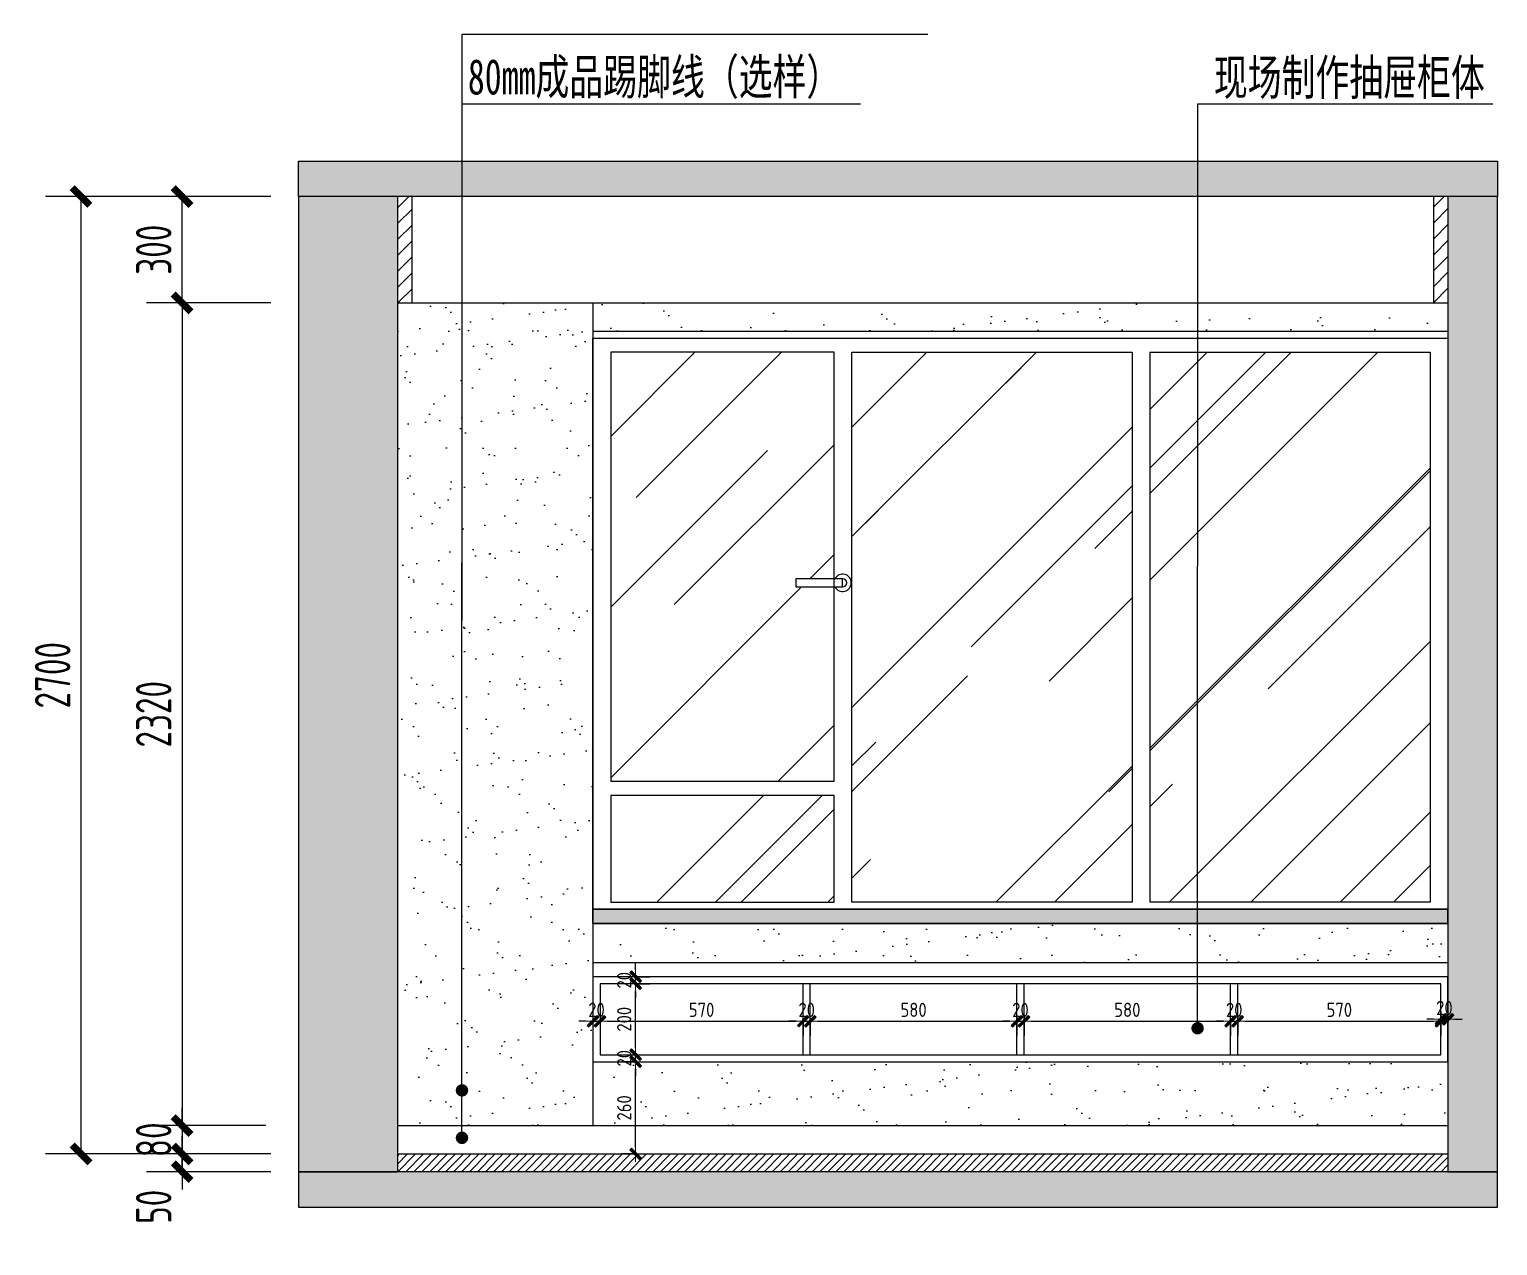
# Model space of a CAD drawing. Header units: millimetres. Extents: x 104198 to 1296755, y -81101 to 81453.
# Drawn here: x 646588 to 650727, y -36405 to -32975 of the extents above; entities that cross this region are included whole.
import ezdxf
from ezdxf.xclip import XClip

# ---------------------------------------------------------------- set-up
doc = ezdxf.new("R2010")
doc.units = ezdxf.units.MM
doc.header["$XCLIPFRAME"] = 0
doc.header["$PDMODE"] = 3
doc.layers.get('Defpoints').update_dxf_attribs({"color": 250})
doc.layers.add('01-PL-墙体柱子', color=7, linetype='Continuous', lineweight=35)
for name, color, linetype in [('0家具', 51, 'Continuous'), ('1-墙线', 7, 'Continuous'), ('7-顶面布置图', 1, 'Continuous'), ('D■02 地材填充', 250, 'Continuous'), ('墙体', 7, 'Continuous'), ('天棚图层', 51, 'Continuous')]:
    doc.layers.add(name, color=color, linetype=linetype)
doc.styles.add('CCD_DIM', font='ARCHS.SHX')
doc.styles.add('尺寸标注', font='ARCHS.SHX', dxfattribs={"width": 0.8})
doc.styles.add('黑体', font='simhei.ttf', dxfattribs={"width": 0.7})
doc.dimstyles.new('海龍1：20', dxfattribs={"dimscale": 20, "dimtxt": 2, "dimasz": 1, "dimexe": 2, "dimexo": 2, "dimgap": 0.6, "dimtad": 1, "dimdec": 0, "dimrnd": 5, "dimdsep": 46, "dimtxsty": 'CCD_DIM', "dimblk": 'WS-cj', "dimcen": 1, "dimclrd": 44, "dimclre": 44, "dimclrt": 2, "dimadec": 0, "dimazin": 2, "dimtfac": 1, "dimtdec": 4, "dimtix": 1, "dimtmove": 2, "dimatfit": 3, "dimldrblk": 'CCD_Leader_Arrow', "dimfxl": 5, "dimfxlon": 1, "dimtolj": 1, "dimarcsym": 0})
doc.dimstyles.new('海龍1：50', dxfattribs={"dimscale": 50, "dimtxt": 2, "dimasz": 1, "dimexe": 2, "dimexo": 2, "dimgap": 0.6, "dimtad": 1, "dimdec": 0, "dimrnd": 5, "dimdsep": 46, "dimtxsty": 'CCD_DIM', "dimblk": 'WS-cj', "dimcen": 1, "dimclrd": 44, "dimclre": 44, "dimclrt": 2, "dimadec": 0, "dimazin": 2, "dimtfac": 1, "dimtdec": 4, "dimtix": 1, "dimtmove": 2, "dimatfit": 3, "dimldrblk": 'CCD_Leader_Arrow', "dimfxl": 5, "dimfxlon": 1, "dimtolj": 1, "dimarcsym": 0})
doc.dimstyles.new('立面标注', dxfattribs={"dimtxt": 100, "dimasz": 35, "dimexe": 20, "dimexo": 100, "dimtad": 1, "dimdec": 0, "dimtxsty": '黑体', "dimblk": 'ARCHTICK', "dimcen": 80, "dimdle": 20, "dimclrd": 251, "dimclre": 251, "dimclrt": 256, "dimadec": 0, "dimazin": 0, "dimtfac": 1, "dimtdec": 0, "dimtix": 1, "dimtmove": 2, "dimatfit": 3, "dimldrblk": 'DOT', "dimfxl": 200, "dimfxlon": 1, "dimarcsym": 0})

# ---------------------------------------------------------------- blocks, each defined once
blk = doc.blocks.new('fhdghrthe')
at = {"layer": '01-PL-墙体柱子', "lineweight": -2, "ltscale": 10}
blk.add_hatch(color=8, dxfattribs=at).paths.add_polyline_path([(570216.0014296011, 17480.09284391639), (569386.0014296011, 17480.09284391639), (569386.0014296011, 15420.09284391639), (569666.0014296011, 15420.09284391639), (569666.0014296011, 17250.09284391639), (570216.0014296011, 17250.09284391639)])
at = {"layer": '01-PL-墙体柱子', "color": 8, "lineweight": -2, "ltscale": 10}
blk.add_lwpolyline([(570216.0014296011, 17480.09284391639), (569386.0014296011, 17480.09284391639), (569386.0014296011, 15420.09284391639), (569666.0014296011, 15420.09284391639), (569666.0014296011, 17250.09284391639), (570216.0014296011, 17250.09284391639)], close=True, dxfattribs=at)
at = {"layer": '墙体', "color": 7}
for p, q in [((572756.001429601, 14270.11174628756), (572756.001429601, 18190.09284391639)), ((569386.0014296011, 11880.09284391639), (569386.0014296011, 17480.09284391639)), ((569666.0014296011, 12160.09284391639), (569666.0014296011, 17250.09284391639)), ((572626.0014296011, 14140.09284391639), (572626.0014296011, 17250.09284391639))]:
    blk.add_line(p, q, dxfattribs=at)
blk = doc.blocks.new('_ArchTick')
at = {"color": 2, "linetype": 'ByBlock', "const_width": 0.4}
blk.add_lwpolyline([(-0.5, -0.5), (0.5, 0.5)], dxfattribs=at)
blk = doc.blocks.new('*D775')
at = {"color": 44, "lineweight": -2, "transparency": 16777216}
for p, q in [((647018.655987204, -36066.19578749585), (647018.655987204, -36016.19578749585)), ((647229.2528273333, -36066.19578749585), (646918.655987204, -36066.19578749585)), ((647018.655987204, -36066.19578749585), (647018.655987204, -36146.19578749585)), ((647207.4082435921, -36146.19578749585), (646918.655987204, -36146.19578749585)), ((647018.655987204, -36146.19578749585), (647018.655987204, -36196.19578749585))]:
    blk.add_line(p, q, dxfattribs=at)
at = {"layer": 'Defpoints', "color": 0, "transparency": 16777216}
for p in [(647329.2528273333, -36066.19578749585), (647018.655987204, -36146.19578749585), (647307.4082435921, -36146.19578749585)]:
    blk.add_point(p, dxfattribs=at)
at = {"color": 44, "lineweight": -2, "transparency": 16777216, "xscale": 50, "yscale": 50, "zscale": 50}
for p, rotation in [((647018.655987204, -36066.19578749585), 270), ((647018.655987204, -36146.19578749585), 90)]:
    blk.add_blockref('_ArchTick', p, dxfattribs=dict(at, rotation=rotation))
at = {"color": 2, "transparency": 16777216, "insert": (646938.655987204, -36106.19578749574), "char_height": 100, "attachment_point": 5, "rotation": 90, "style": '尺寸标注'}
blk.add_mtext('\\A1;80', dxfattribs=at)
blk = doc.blocks.new('CCD_Leader_Arrow')
at = {"color": 50, "linetype": 'ByBlock'}
blk.add_line((0, 0), (-1, 0), dxfattribs=at)
for points in [[(-0.8586479999999881, 0.6683735999999953), (-0.5965191999999888, 0.8519200000000069), (-0.2400000000000091, 0), (0, 0)], [(-0.8586479999999881, -0.6683735999999953), (-0.5965191999999888, -0.8519200000000069), (-0.2400000000000091, 0), (0, 0)]]:
    blk.add_solid(points, dxfattribs=at)
blk = doc.blocks.new('WS-cj')
blk.add_hatch(color=2).paths.add_polyline_path([(0.5879038905250127, 0.8177135944101792), (-0.8177135944101792, -0.5879038905250127), (-0.5879038905245579, -0.817713594410634), (0.817713594410634, 0.5879038905247853)])
at = {"color": 2, "linetype": 'ByBlock', "lineweight": 0}
for p, q in [((-1.099999999999909, 0), (0, 0)), ((0, 0), (1.099999999999909, 0))]:
    blk.add_line(p, q, dxfattribs=at)
at = {"color": 2}
blk.add_lwpolyline([(0.5879038905250127, 0.8177135944101792), (-0.8177135944101792, -0.5879038905250127), (-0.5879038905245579, -0.817713594410634), (0.817713594410634, 0.5879038905247853)], close=True, dxfattribs=at)
blk = doc.blocks.new('*D776')
at = {"color": 44, "lineweight": -2, "transparency": 16777216}
for p, q in [((646983.7766399484, -33446.19578749585), (646633.7766399484, -33446.19578749585)), ((646733.7766399484, -36146.19578749585), (646733.7766399484, -33446.19578749585)), ((646983.7766399484, -36146.19578749585), (646633.7766399484, -36146.19578749585))]:
    blk.add_line(p, q, dxfattribs=at)
at = {"layer": 'Defpoints', "color": 0, "transparency": 16777216}
for p in [(646733.7766399484, -33446.19578749585), (648018.2316288333, -33446.19578749585), (647218.655987204, -36146.19578749585)]:
    blk.add_point(p, dxfattribs=at)
at = {"color": 44, "lineweight": -2, "transparency": 16777216, "xscale": 50, "yscale": 50, "zscale": 50}
for p, rotation in [((646733.7766399484, -33446.19578749585), 90), ((646733.7766399484, -36146.19578749585), 270)]:
    blk.add_blockref('_ArchTick', p, dxfattribs=dict(at, rotation=rotation))
at = {"color": 2, "transparency": 16777216, "insert": (646653.7766399484, -34796.19578749574), "char_height": 100, "attachment_point": 5, "rotation": 90, "style": '尺寸标注'}
blk.add_mtext('\\A1;2700', dxfattribs=at)
blk = doc.blocks.new('*D777')
at = {"color": 44, "lineweight": -2, "transparency": 16777216}
for p, q in [((647268.655987204, -33746.19578749585), (646918.655987204, -33746.19578749585)), ((647018.655987204, -33746.19578749585), (647018.655987204, -36066.19578749585)), ((647254.9650664253, -36066.19578749585), (646918.655987204, -36066.19578749585))]:
    blk.add_line(p, q, dxfattribs=at)
at = {"layer": 'Defpoints', "color": 0, "transparency": 16777216}
for p in [(647878.2316288335, -33746.19578749585), (647018.655987204, -36066.19578749585), (647354.9650664253, -36066.19578749585)]:
    blk.add_point(p, dxfattribs=at)
at = {"color": 44, "lineweight": -2, "transparency": 16777216, "xscale": 50, "yscale": 50, "zscale": 50}
for p, rotation in [((647018.655987204, -33746.19578749585), 90), ((647018.655987204, -36066.19578749585), 270)]:
    blk.add_blockref('_ArchTick', p, dxfattribs=dict(at, rotation=rotation))
at = {"color": 2, "transparency": 16777216, "insert": (646938.655987204, -34906.19578749574), "char_height": 100, "attachment_point": 5, "rotation": 90, "style": '尺寸标注'}
blk.add_mtext('\\A1;2320', dxfattribs=at)
blk = doc.blocks.new('*D778')
at = {"color": 44, "lineweight": -2, "transparency": 16777216}
for p, q in [((647268.655987204, -33446.19578749585), (646918.655987204, -33446.19578749585)), ((647018.655987204, -33746.19578749585), (647018.655987204, -33446.19578749585)), ((647268.655987204, -33746.19578749585), (646918.655987204, -33746.19578749585))]:
    blk.add_line(p, q, dxfattribs=at)
at = {"layer": 'Defpoints', "color": 0, "transparency": 16777216}
for p in [(647018.655987204, -33446.19578749585), (648018.2316288333, -33446.19578749585), (647878.2316288335, -33746.19578749585)]:
    blk.add_point(p, dxfattribs=at)
at = {"color": 44, "lineweight": -2, "transparency": 16777216, "xscale": 50, "yscale": 50, "zscale": 50}
for p, rotation in [((647018.655987204, -33446.19578749585), 90), ((647018.655987204, -33746.19578749585), 270)]:
    blk.add_blockref('_ArchTick', p, dxfattribs=dict(at, rotation=rotation))
at = {"color": 2, "transparency": 16777216, "insert": (646938.655987204, -33596.19578749574), "char_height": 100, "attachment_point": 5, "rotation": 90, "style": '尺寸标注'}
blk.add_mtext('\\A1;300', dxfattribs=at)
blk = doc.blocks.new('*D779')
at = {"color": 44, "lineweight": -2, "transparency": 16777216}
for p, q in [((647018.655987204, -36146.19578749585), (647018.655987204, -36096.19578749585)), ((647268.655987204, -36146.19578749585), (646918.655987204, -36146.19578749585)), ((647018.655987204, -36196.19578749585), (647018.655987204, -36146.19578749585)), ((647268.655987204, -36196.19578749585), (646918.655987204, -36196.19578749585)), ((647018.655987204, -36196.19578749585), (647018.655987204, -36246.19578749585))]:
    blk.add_line(p, q, dxfattribs=at)
at = {"layer": 'Defpoints', "color": 0, "transparency": 16777216}
for p in [(647018.655987204, -36146.19578749585), (647878.2316288335, -36146.19578749585), (647878.2316288335, -36196.19578749585)]:
    blk.add_point(p, dxfattribs=at)
at = {"color": 44, "lineweight": -2, "transparency": 16777216, "xscale": 50, "yscale": 50, "zscale": 50}
for p, rotation in [((647018.655987204, -36146.19578749585), 270), ((647018.655987204, -36196.19578749585), 90)]:
    blk.add_blockref('_ArchTick', p, dxfattribs=dict(at, rotation=rotation))
at = {"color": 2, "transparency": 16777216, "insert": (646938.655987204, -36295.15602263124), "char_height": 100, "attachment_point": 5, "rotation": 90, "style": '尺寸标注'}
blk.add_mtext('\\A1;50', dxfattribs=at)
blk = doc.blocks.new('_Dot')
at = {"color": 2, "linetype": 'ByBlock', "lineweight": -2}
blk.add_line((-0.5, 0), (-1, 0), dxfattribs=at)
at = {"color": 2, "linetype": 'ByBlock', "const_width": 0.5}
blk.add_lwpolyline([(-0.25, 0, 1), (0.25, 0, 1)], format="xyb", close=True, dxfattribs=at)
blk = doc.blocks.new('*D781')
at = {"color": 44, "lineweight": -2, "transparency": 16777216}
for p, q in [((650586.6995530982, -35749.43135772576), (650586.6995530982, -35806.19578749585)), ((650546.6995530982, -35766.19578749585), (650526.6995530982, -35766.19578749585)), ((650566.6995530982, -35765.12140480708), (650566.6995530982, -35806.19578749585)), ((650566.6995530982, -35766.19578749585), (650586.6995530982, -35766.19578749585)), ((650606.6995530982, -35766.19578749585), (650626.6995530982, -35766.19578749585))]:
    blk.add_line(p, q, dxfattribs=at)
at = {"layer": 'Defpoints', "color": 0, "transparency": 16777216}
for p in [(650586.6995530982, -35709.43135772576), (650566.6995530982, -35725.12140480708), (650586.6995530982, -35766.19578749585)]:
    blk.add_point(p, dxfattribs=at)
at = {"color": 44, "lineweight": -2, "transparency": 16777216, "xscale": 20, "yscale": 20, "zscale": 20}
blk.add_blockref('WS-cj', (650566.6995530982, -35766.19578749585), dxfattribs=at)
at = {"color": 44, "lineweight": -2, "transparency": 16777216, "xscale": 20, "yscale": 20, "zscale": 20, "rotation": 180}
blk.add_blockref('WS-cj', (650586.6995530982, -35766.19578749585), dxfattribs=at)
at = {"color": 2, "transparency": 16777216, "insert": (650576.6995530982, -35734.19578749585), "char_height": 40, "attachment_point": 5, "style": 'CCD_DIM'}
blk.add_mtext('\\A1;20', dxfattribs=at)
blk = doc.blocks.new('*D782')
at = {"color": 44, "lineweight": -2, "transparency": 16777216}
for p, q in [((648296.7413477884, -35886.19578749585), (648256.7413477884, -35886.19578749585)), ((648296.7413477884, -36126.19578749585), (648296.7413477884, -35906.19578749585)), ((648296.7413477884, -36146.19578749585), (648256.7413477884, -36146.19578749585))]:
    blk.add_line(p, q, dxfattribs=at)
at = {"layer": 'Defpoints', "color": 0, "transparency": 16777216}
for p in [(648296.7413477884, -35886.19578749585), (648321.1592384037, -35886.19578749585), (648321.1592384037, -36146.19578749585)]:
    blk.add_point(p, dxfattribs=at)
at = {"color": 44, "lineweight": -2, "transparency": 16777216, "xscale": 20, "yscale": 20, "zscale": 20}
for p, rotation in [((648296.7413477884, -35886.19578749585), 90), ((648296.7413477884, -36146.19578749585), 270)]:
    blk.add_blockref('WS-cj', p, dxfattribs=dict(at, rotation=rotation))
at = {"color": 2, "transparency": 16777216, "insert": (648264.7413477884, -36016.19578749574), "char_height": 40, "attachment_point": 5, "rotation": 90, "style": 'CCD_DIM'}
blk.add_mtext('\\A1;260', dxfattribs=at)
blk = doc.blocks.new('*D783')
at = {"color": 44, "lineweight": -2, "transparency": 16777216}
for p, q in [((648296.7413477884, -35846.19578749585), (648296.7413477884, -35826.19578749585)), ((648296.7413477884, -35866.19578749585), (648336.7413477884, -35866.19578749585)), ((648296.7413477884, -35886.19578749585), (648296.7413477884, -35866.19578749585)), ((648296.7413477884, -35886.19578749585), (648256.7413477884, -35886.19578749585)), ((648296.7413477884, -35906.19578749585), (648296.7413477884, -35926.19578749585))]:
    blk.add_line(p, q, dxfattribs=at)
at = {"layer": 'Defpoints', "color": 0, "transparency": 16777216}
for p in [(648268.222339998, -35866.19578749585), (648296.7413477884, -35866.19578749585), (648321.1592384037, -35886.19578749585)]:
    blk.add_point(p, dxfattribs=at)
at = {"color": 44, "lineweight": -2, "transparency": 16777216, "xscale": 20, "yscale": 20, "zscale": 20}
for p, rotation in [((648296.7413477884, -35866.19578749585), 270), ((648296.7413477884, -35886.19578749585), 90)]:
    blk.add_blockref('WS-cj', p, dxfattribs=dict(at, rotation=rotation))
at = {"color": 2, "transparency": 16777216, "insert": (648264.7413477884, -35876.19578749574), "char_height": 40, "attachment_point": 5, "rotation": 90, "style": 'CCD_DIM'}
blk.add_mtext('\\A1;20', dxfattribs=at)
blk = doc.blocks.new('*D784')
at = {"color": 44, "lineweight": -2, "transparency": 16777216}
for p, q in [((648296.7413477884, -35666.19578749585), (648336.7413477884, -35666.19578749585)), ((648296.7413477884, -35846.19578749585), (648296.7413477884, -35686.19578749585)), ((648296.7413477884, -35866.19578749585), (648336.7413477884, -35866.19578749585))]:
    blk.add_line(p, q, dxfattribs=at)
at = {"layer": 'Defpoints', "color": 0, "transparency": 16777216}
for p in [(648268.222339998, -35666.19578749585), (648296.7413477884, -35666.19578749585), (648268.222339998, -35866.19578749585)]:
    blk.add_point(p, dxfattribs=at)
at = {"color": 44, "lineweight": -2, "transparency": 16777216, "xscale": 20, "yscale": 20, "zscale": 20}
for p, rotation in [((648296.7413477884, -35666.19578749585), 90), ((648296.7413477884, -35866.19578749585), 270)]:
    blk.add_blockref('WS-cj', p, dxfattribs=dict(at, rotation=rotation))
at = {"color": 2, "transparency": 16777216, "insert": (648264.7413477884, -35766.19578749574), "char_height": 40, "attachment_point": 5, "rotation": 90, "style": 'CCD_DIM'}
blk.add_mtext('\\A1;200', dxfattribs=at)
blk = doc.blocks.new('*D785')
at = {"color": 44, "lineweight": -2, "transparency": 16777216}
for p, q in [((648296.7413477884, -35626.19578749585), (648296.7413477884, -35606.19578749585)), ((648292.9618525268, -35646.19578749585), (648336.7413477884, -35646.19578749585)), ((648296.7413477884, -35666.19578749585), (648296.7413477884, -35646.19578749585)), ((648296.7413477884, -35666.19578749585), (648336.7413477884, -35666.19578749585)), ((648296.7413477884, -35686.19578749585), (648296.7413477884, -35706.19578749585))]:
    blk.add_line(p, q, dxfattribs=at)
at = {"layer": 'Defpoints', "color": 0, "transparency": 16777216}
for p in [(648252.9618525268, -35646.19578749585), (648268.222339998, -35666.19578749585), (648296.7413477884, -35646.19578749585)]:
    blk.add_point(p, dxfattribs=at)
at = {"color": 44, "lineweight": -2, "transparency": 16777216, "xscale": 20, "yscale": 20, "zscale": 20}
for p, rotation in [((648296.7413477884, -35646.19578749585), 270), ((648296.7413477884, -35666.19578749585), 90)]:
    blk.add_blockref('WS-cj', p, dxfattribs=dict(at, rotation=rotation))
at = {"color": 2, "transparency": 16777216, "insert": (648264.7413477884, -35656.19578749574), "char_height": 40, "attachment_point": 5, "rotation": 90, "style": 'CCD_DIM'}
blk.add_mtext('\\A1;20', dxfattribs=at)
blk = doc.blocks.new('*D1001')
at = {"color": 44, "lineweight": -2, "transparency": 16777216}
for p, q in [((648156.6995530982, -35771.68761459237), (648136.6995530982, -35771.68761459237)), ((648176.6995530982, -35771.68761459237), (648176.6995530982, -35811.68761459237)), ((648176.6995530982, -35771.68761459237), (648196.6995530982, -35771.68761459237)), ((648196.6995530982, -35771.68761459237), (648196.6995530982, -35811.68761459237)), ((648216.6995530982, -35771.68761459237), (648236.6995530982, -35771.68761459237))]:
    blk.add_line(p, q, dxfattribs=at)
at = {"layer": 'Defpoints', "color": 0, "transparency": 16777216}
for p in [(648196.6995530982, -35756.05099855433), (648176.6995530982, -35766.19578749585), (648196.6995530982, -35771.68761459237)]:
    blk.add_point(p, dxfattribs=at)
at = {"color": 44, "lineweight": -2, "transparency": 16777216, "xscale": 20, "yscale": 20, "zscale": 20}
blk.add_blockref('WS-cj', (648176.6995530982, -35771.68761459237), dxfattribs=at)
at = {"color": 44, "lineweight": -2, "transparency": 16777216, "xscale": 20, "yscale": 20, "zscale": 20, "rotation": 180}
blk.add_blockref('WS-cj', (648196.6995530982, -35771.68761459237), dxfattribs=at)
at = {"color": 2, "transparency": 16777216, "insert": (648186.6995530982, -35739.68761459237), "char_height": 40, "attachment_point": 5, "style": 'CCD_DIM'}
blk.add_mtext('\\A1;20', dxfattribs=at)
blk = doc.blocks.new('*D1002')
at = {"color": 44, "lineweight": -2, "transparency": 16777216}
for p, q in [((648196.6995530982, -35771.68761459237), (648196.6995530982, -35811.68761459237)), ((648216.6995530982, -35771.68761459237), (648749.1995530982, -35771.68761459237)), ((648769.1995530982, -35771.68761459237), (648769.1995530982, -35811.68761459237))]:
    blk.add_line(p, q, dxfattribs=at)
at = {"layer": 'Defpoints', "color": 0, "transparency": 16777216}
for p in [(648196.6995530982, -35756.05099855433), (648769.1995530982, -35744.11917220091), (648769.1995530982, -35771.68761459237)]:
    blk.add_point(p, dxfattribs=at)
at = {"color": 44, "lineweight": -2, "transparency": 16777216, "xscale": 20, "yscale": 20, "zscale": 20, "rotation": 180}
blk.add_blockref('WS-cj', (648196.6995530982, -35771.68761459237), dxfattribs=at)
at = {"color": 44, "lineweight": -2, "transparency": 16777216, "xscale": 20, "yscale": 20, "zscale": 20}
blk.add_blockref('WS-cj', (648769.1995530982, -35771.68761459237), dxfattribs=at)
at = {"color": 2, "transparency": 16777216, "insert": (648482.9495530982, -35739.68761459237), "char_height": 40, "attachment_point": 5, "style": 'CCD_DIM'}
blk.add_mtext('\\A1;570', dxfattribs=at)
blk = doc.blocks.new('*D1003')
at = {"color": 44, "lineweight": -2, "transparency": 16777216}
for p, q in [((648749.1995530982, -35771.68761459237), (648729.1995530982, -35771.68761459237)), ((648769.1995530982, -35771.68761459237), (648769.1995530982, -35811.68761459237)), ((648769.1995530982, -35771.68761459237), (648789.1995530982, -35771.68761459237)), ((648789.1995530982, -35771.68761459237), (648789.1995530982, -35811.68761459237)), ((648809.1995530982, -35771.68761459237), (648829.1995530982, -35771.68761459237))]:
    blk.add_line(p, q, dxfattribs=at)
at = {"layer": 'Defpoints', "color": 0, "transparency": 16777216}
for p in [(648769.1995530982, -35744.11917220091), (648789.1995530982, -35744.11917220091), (648789.1995530982, -35771.68761459237)]:
    blk.add_point(p, dxfattribs=at)
at = {"color": 44, "lineweight": -2, "transparency": 16777216, "xscale": 20, "yscale": 20, "zscale": 20}
blk.add_blockref('WS-cj', (648769.1995530982, -35771.68761459237), dxfattribs=at)
at = {"color": 44, "lineweight": -2, "transparency": 16777216, "xscale": 20, "yscale": 20, "zscale": 20, "rotation": 180}
blk.add_blockref('WS-cj', (648789.1995530982, -35771.68761459237), dxfattribs=at)
at = {"color": 2, "transparency": 16777216, "insert": (648779.1995530982, -35739.68761459237), "char_height": 40, "attachment_point": 5, "style": 'CCD_DIM'}
blk.add_mtext('\\A1;20', dxfattribs=at)
blk = doc.blocks.new('*D1004')
at = {"color": 44, "lineweight": -2, "transparency": 16777216}
for p, q in [((649371.6995530982, -35754.48451497953), (649371.6995530982, -35811.68761459237)), ((648789.1995530982, -35771.68761459237), (648789.1995530982, -35811.68761459237)), ((648809.1995530982, -35771.68761459237), (649351.6995530982, -35771.68761459237))]:
    blk.add_line(p, q, dxfattribs=at)
at = {"layer": 'Defpoints', "color": 0, "transparency": 16777216}
for p in [(649371.6995530982, -35714.48451497953), (648789.1995530982, -35744.11917220091), (649371.6995530982, -35771.68761459237)]:
    blk.add_point(p, dxfattribs=at)
at = {"color": 44, "lineweight": -2, "transparency": 16777216, "xscale": 20, "yscale": 20, "zscale": 20, "rotation": 180}
blk.add_blockref('WS-cj', (648789.1995530982, -35771.68761459237), dxfattribs=at)
at = {"color": 44, "lineweight": -2, "transparency": 16777216, "xscale": 20, "yscale": 20, "zscale": 20}
blk.add_blockref('WS-cj', (649371.6995530982, -35771.68761459237), dxfattribs=at)
at = {"color": 2, "transparency": 16777216, "insert": (649080.4495530982, -35739.68761459237), "char_height": 40, "attachment_point": 5, "style": 'CCD_DIM'}
blk.add_mtext('\\A1;580', dxfattribs=at)
blk = doc.blocks.new('*D1005')
at = {"color": 44, "lineweight": -2, "transparency": 16777216}
for p, q in [((649371.6995530982, -35754.48451497953), (649371.6995530982, -35811.68761459237)), ((649391.6995530982, -35754.48451497953), (649391.6995530982, -35811.68761459237)), ((649351.6995530982, -35771.68761459237), (649331.6995530982, -35771.68761459237)), ((649371.6995530982, -35771.68761459237), (649391.6995530982, -35771.68761459237)), ((649411.6995530982, -35771.68761459237), (649431.6995530982, -35771.68761459237))]:
    blk.add_line(p, q, dxfattribs=at)
at = {"layer": 'Defpoints', "color": 0, "transparency": 16777216}
for p in [(649371.6995530982, -35714.48451497953), (649391.6995530982, -35714.48451497953), (649391.6995530982, -35771.68761459237)]:
    blk.add_point(p, dxfattribs=at)
at = {"color": 44, "lineweight": -2, "transparency": 16777216, "xscale": 20, "yscale": 20, "zscale": 20}
blk.add_blockref('WS-cj', (649371.6995530982, -35771.68761459237), dxfattribs=at)
at = {"color": 44, "lineweight": -2, "transparency": 16777216, "xscale": 20, "yscale": 20, "zscale": 20, "rotation": 180}
blk.add_blockref('WS-cj', (649391.6995530982, -35771.68761459237), dxfattribs=at)
at = {"color": 2, "transparency": 16777216, "insert": (649381.6995530982, -35739.68761459237), "char_height": 40, "attachment_point": 5, "style": 'CCD_DIM'}
blk.add_mtext('\\A1;20', dxfattribs=at)
blk = doc.blocks.new('*D1006')
at = {"color": 44, "lineweight": -2, "transparency": 16777216}
for p, q in [((649391.6995530982, -35754.48451497953), (649391.6995530982, -35811.68761459237)), ((649411.6995530982, -35771.68761459237), (649954.1995530982, -35771.68761459237)), ((649974.1995530982, -35771.68761459237), (649974.1995530982, -35811.68761459237))]:
    blk.add_line(p, q, dxfattribs=at)
at = {"layer": 'Defpoints', "color": 0, "transparency": 16777216}
for p in [(649391.6995530982, -35714.48451497953), (649974.1995530982, -35732.56679244468), (649974.1995530982, -35771.68761459237)]:
    blk.add_point(p, dxfattribs=at)
at = {"color": 44, "lineweight": -2, "transparency": 16777216, "xscale": 20, "yscale": 20, "zscale": 20, "rotation": 180}
blk.add_blockref('WS-cj', (649391.6995530982, -35771.68761459237), dxfattribs=at)
at = {"color": 44, "lineweight": -2, "transparency": 16777216, "xscale": 20, "yscale": 20, "zscale": 20}
blk.add_blockref('WS-cj', (649974.1995530982, -35771.68761459237), dxfattribs=at)
at = {"color": 2, "transparency": 16777216, "insert": (649682.9495530982, -35739.68761459237), "char_height": 40, "attachment_point": 5, "style": 'CCD_DIM'}
blk.add_mtext('\\A1;580', dxfattribs=at)
blk = doc.blocks.new('*D1007')
at = {"color": 44, "lineweight": -2, "transparency": 16777216}
for p, q in [((649954.1995530982, -35771.68761459237), (649934.1995530982, -35771.68761459237)), ((649974.1995530982, -35771.68761459237), (649974.1995530982, -35811.68761459237)), ((649974.1995530982, -35771.68761459237), (649994.1995530982, -35771.68761459237)), ((649994.1995530982, -35771.68761459237), (649994.1995530982, -35811.68761459237)), ((650014.1995530982, -35771.68761459237), (650034.1995530982, -35771.68761459237))]:
    blk.add_line(p, q, dxfattribs=at)
at = {"layer": 'Defpoints', "color": 0, "transparency": 16777216}
for p in [(649974.1995530982, -35732.56679244468), (649994.1995530982, -35732.56679244468), (649994.1995530982, -35771.68761459237)]:
    blk.add_point(p, dxfattribs=at)
at = {"color": 44, "lineweight": -2, "transparency": 16777216, "xscale": 20, "yscale": 20, "zscale": 20}
blk.add_blockref('WS-cj', (649974.1995530982, -35771.68761459237), dxfattribs=at)
at = {"color": 44, "lineweight": -2, "transparency": 16777216, "xscale": 20, "yscale": 20, "zscale": 20, "rotation": 180}
blk.add_blockref('WS-cj', (649994.1995530982, -35771.68761459237), dxfattribs=at)
at = {"color": 2, "transparency": 16777216, "insert": (649984.1995530982, -35739.68761459237), "char_height": 40, "attachment_point": 5, "style": 'CCD_DIM'}
blk.add_mtext('\\A1;20', dxfattribs=at)
blk = doc.blocks.new('*D1008')
at = {"color": 44, "lineweight": -2, "transparency": 16777216}
for p, q in [((650566.6995530982, -35744.27788955299), (650566.6995530982, -35811.68761459237)), ((649994.1995530982, -35771.68761459237), (649994.1995530982, -35811.68761459237)), ((650014.1995530982, -35771.68761459237), (650546.6995530982, -35771.68761459237))]:
    blk.add_line(p, q, dxfattribs=at)
at = {"layer": 'Defpoints', "color": 0, "transparency": 16777216}
for p in [(650566.6995530982, -35704.27788955299), (649994.1995530982, -35732.56679244468), (650566.6995530982, -35771.68761459237)]:
    blk.add_point(p, dxfattribs=at)
at = {"color": 44, "lineweight": -2, "transparency": 16777216, "xscale": 20, "yscale": 20, "zscale": 20, "rotation": 180}
blk.add_blockref('WS-cj', (649994.1995530982, -35771.68761459237), dxfattribs=at)
at = {"color": 44, "lineweight": -2, "transparency": 16777216, "xscale": 20, "yscale": 20, "zscale": 20}
blk.add_blockref('WS-cj', (650566.6995530982, -35771.68761459237), dxfattribs=at)
at = {"color": 2, "transparency": 16777216, "insert": (650280.4495530982, -35739.68761459237), "char_height": 40, "attachment_point": 5, "style": 'CCD_DIM'}
blk.add_mtext('\\A1;570', dxfattribs=at)

msp = doc.modelspace()

# ---------------------------------------------------------------- hatches: boundary and pattern name
h = msp.add_hatch(color=252)
h.dxf.hatch_style = 1
h.paths.add_polyline_path([(647626.6995530982, -33446.19578749585), (647346.6995530982, -33446.19578749585), (647346.6995530981, -36196.19578749585), (647626.6995530982, -36196.19578749585)])
h.paths.add_polyline_path([(650726.6995530982, -33446.19578749585), (650586.6995530982, -33446.19578749585), (650586.6995530981, -36196.19578749585), (650726.6995530981, -36196.19578749585)])
h.paths.add_polyline_path([(650726.6995530981, -33346.19578749585), (647346.6995530982, -33346.19578749585), (647346.6995530982, -33446.19578749585), (647626.6995530982, -33446.19578749585), (650726.6995530981, -33446.19578749585)])
h.paths.add_polyline_path([(650726.6995530981, -36196.19578749585), (650586.6995530982, -36196.19578749585), (647346.6995530982, -36196.19578749585), (647346.6995530982, -36296.19578749585), (650726.6995530981, -36296.19578749585)])
h = msp.add_hatch()
h.set_pattern_fill('AR-SAND', color=8, scale=3, style=0)
h.set_pattern_definition([(37.50000000000001, (647626.6995530982, -33826.19578749585), (-4.800093887952137, 146.8239711988027), [0, -115.824, 0, -129.54, 0, -123.825]), (7.499999999999999, (647626.6995530982, -33826.19578749585), (134.8569849414008, 215.0475301705063), [0, -62.48400000000001, 0, -104.394, 0, -40.005]), (327.5, (647532.9735530982, -33826.19578749585), (237.2977110724374, 0.4311554035637073), [0, -38.09999999999999, 0, -137.16, 0, -179.07]), (317.5, (647532.9735530982, -33826.19578749585), (229.0669357416892, 66.87879697716487), [0, -19.05, 0, -89.916, 0, -102.87])])
h.paths.add_polyline_path([(648176.6995530982, -33746.19578749585), (647626.6995530982, -33746.19578749585), (647626.6995530982, -33826.19578749585), (648176.6995530982, -33826.19578749585)])
h.paths.add_polyline_path([(650586.6995530982, -33746.19578749585), (648176.6995530982, -33746.19578749585), (648176.6995530981, -33826.19578749585), (650586.6995530981, -33826.19578749585)])
h = msp.add_hatch()
h.set_pattern_fill('AR-SAND', color=8, scale=3, style=0)
h.set_pattern_definition([(37.50000000000001, (647626.6995530981, -36066.19578749585), (-4.800093887952137, 146.8239711988027), [0, -115.824, 0, -129.54, 0, -123.825]), (7.499999999999999, (647626.6995530981, -36066.19578749585), (134.8569849414008, 215.0475301705063), [0, -62.48400000000001, 0, -104.394, 0, -40.005]), (327.5, (647532.973553098, -36066.19578749585), (237.2977110724374, 0.4311554035637073), [0, -38.09999999999999, 0, -137.16, 0, -179.07]), (317.5, (647532.973553098, -36066.19578749585), (229.0669357416892, 66.87879697716487), [0, -19.05, 0, -89.916, 0, -102.87])])
h.paths.add_polyline_path([(648176.6995530982, -33806.19578749585), (647626.6995530982, -33806.19578749584), (647626.6995530981, -36066.19578749585), (648176.6995530984, -36066.19578749585)])
at = {"ltscale": 100}
h = msp.add_hatch(dxfattribs=at)
h.set_pattern_fill('AR-RROOF', color=250, scale=20, angle=45)
h.set_pattern_definition([(45, (305969.9243908758, -110808.0938942002), (431.0522938113196, 1149.472783496852), [7620, -1016, 2540, -508]), (45, (306268.0688940953, -110150.7391461379), (-836.959870483645, 118.5393807981128), [1524, -167.64, 3048, -381]), (45, (305844.2008051808, -110323.1600636625), (1627.222409137731, 2108.564137227037), [4064, -711.2, 2032, -508])])
h.paths.add_polyline_path([(648856.6995530982, -34547.13227824555), (648748.8608038375, -34547.13227824555), (648748.8608038375, -34523.84958478311), (648856.6995530981, -34523.84958478311), (648856.6995530983, -33885.49093151433), (648226.6995530982, -33885.49093151433), (648226.6995530982, -35095.49093151433), (648856.6995530981, -35095.49093151433)])
h.paths.add_polyline_path([(648856.6995530981, -35135.49093151433), (648226.6995530982, -35135.49093151433), (648226.6995530982, -35436.19578749584), (648856.6995530982, -35436.19578749584)])
h.paths.add_polyline_path([(649696.6995530982, -33885.49093151433), (648906.6995530982, -33885.49093151433), (648906.6995530981, -35436.19578749585), (649696.6995530983, -35436.19578749585)])
h.paths.add_polyline_path([(650536.6995530983, -33885.49093151433), (649746.6995530983, -33885.49093151433), (649746.6995530982, -35436.19578749585), (650536.6995530982, -35436.19578749585)])
h = msp.add_hatch()
h.set_pattern_fill('AR-SAND', color=8, scale=3, style=0)
h.set_pattern_definition([(37.50000000000001, (648176.6995530982, -36066.19578749585), (-4.800093887952137, 146.8239711988027), [0, -115.824, 0, -129.54, 0, -123.825]), (7.499999999999999, (648176.6995530982, -36066.19578749585), (134.8569849414008, 215.0475301705063), [0, -62.48400000000001, 0, -104.394, 0, -40.005]), (327.5, (648082.9735530982, -36066.19578749585), (237.2977110724374, 0.4311554035637073), [0, -38.09999999999999, 0, -137.16, 0, -179.07]), (317.5, (648082.9735530982, -36066.19578749585), (229.0669357416892, 66.87879697716487), [0, -19.05, 0, -89.916, 0, -102.87])])
h.paths.add_polyline_path([(650586.6995530982, -35496.19578749585), (648176.6995530983, -35496.19578749585), (648176.6995530983, -35606.19578749585), (650586.6995530982, -35606.19578749584)])
h.paths.add_polyline_path([(650586.6995530982, -35886.19578749585), (648176.6995530983, -35886.19578749585), (648176.6995530982, -36066.19578749584), (650586.6995530982, -36066.19578749585)])
at = {"layer": '1-墙线', "linetype": 'ByBlock', "lineweight": -3}
h = msp.add_hatch(dxfattribs=at)
h.set_pattern_fill('SACNCR', color=8, scale=10, style=0)
h.set_pattern_definition([(45, (648006.6995530981, -35496.19578749585), (-16.83798022700466, 16.83798022700466), []), (45, (648023.537553098, -35496.19578749585), (-16.83798022700466, 16.83798022700466), [0, -23.8125])])
h.paths.add_polyline_path([(648176.6995530981, -35456.19578749584), (648176.6995530983, -35496.19578749585), (650586.6995530982, -35496.19578749585), (650586.6995530982, -35456.19578749585)])
at = {"layer": 'D■02 地材填充'}
h = msp.add_hatch(dxfattribs=at)
h.set_pattern_fill('ANSI31', color=256, scale=10, angle=180, style=0)
h.set_pattern_definition([(225, (647626.6995530981, -33746.19578749585), (22.45064030267288, -22.45064030267289), [])])
h.paths.add_polyline_path([(647666.6995530982, -33446.19578749585), (647626.6995530981, -33446.19578749585), (647626.6995530982, -33746.19578749585), (647666.6995530983, -33746.19578749584)])
h.paths.add_polyline_path([(650586.6995530982, -33446.19578749585), (650546.6995530982, -33446.19578749585), (650546.6995530983, -33746.19578749585), (650586.6995530982, -33746.19578749585)])
h = msp.add_hatch(dxfattribs=at)
h.set_pattern_fill('ANSI31', color=256, scale=5, angle=180, style=0)
h.set_pattern_definition([(225, (647626.6995530982, -36196.19578749585), (11.22532015133644, -11.22532015133644), [])])
h.paths.add_polyline_path([(650586.6995530982, -36146.19578749585), (647626.6995530982, -36146.19578749584), (647626.6995530982, -36196.19578749585), (650586.6995530982, -36196.19578749585)])

# ---------------------------------------------------------------- linework, layer by layer
at = {"color": 2}
for p, q in [((647666.6995530982, -33746.19578749585), (647666.6995530982, -33446.19578749585)), ((650546.6995530982, -33746.19578749585), (650546.6995530982, -33446.19578749585)), ((647626.6995530982, -33746.19578749585), (650586.6995530982, -33746.19578749585)), ((648176.6995530982, -33746.19578749584), (648176.6995530983, -36066.19578749584)), ((648176.6995530982, -33826.19578749585), (650586.6995530982, -33826.19578749585)), ((648176.6995530982, -33846.19578749585), (648176.6995530982, -35456.19578749585)), ((650586.6995530982, -33846.19578749585), (650586.6995530982, -35456.19578749586)), ((649696.6995530982, -33885.49093151433), (649696.6995530982, -35436.19578749585)), ((649746.6995530982, -33885.49093151433), (649746.6995530982, -35436.19578749585)), ((648856.6995530981, -35095.49093151433), (648226.6995530982, -35095.49093151433)), ((648856.6995530981, -35135.49093151433), (648226.6995530982, -35135.49093151433)), ((648176.6995530982, -35606.19578749585), (650586.6995530978, -35606.19578749585)), ((648769.1995530982, -35866.19578749585), (648769.1995530982, -35666.19578749585)), ((648789.1995530982, -35866.19578749585), (648789.1995530982, -35666.19578749585)), ((649371.6995530982, -35866.19578749585), (649371.6995530982, -35666.19578749585)), ((649391.6995530982, -35866.19578749585), (649391.6995530982, -35666.19578749585)), ((649974.1995530982, -35866.19578749585), (649974.1995530982, -35666.19578749585)), ((649994.1995530982, -35866.19578749585), (649994.1995530982, -35666.19578749585)), ((647626.6995530982, -36066.19578749585), (650586.6995530982, -36066.19578749585)), ((647626.6995530982, -36146.19578749585), (650586.6995530982, -36146.19578749585)), ((648176.6995530982, -36196.19578749585), (648176.6995530982, -36196.19578749585))]:
    msp.add_line(p, q, dxfattribs=at)
at = {"color": 1, "linetype": 'ByBlock'}
for p, q in [((648176.6995530982, -35496.19578749585), (648176.6995530982, -35456.19578749585)), ((648176.6995530982, -35456.19578749585), (650586.6995530982, -35456.19578749586)), ((648176.6995530982, -35496.19578749585), (650586.6995530982, -35496.19578749585))]:
    msp.add_line(p, q, dxfattribs=at)
at = {"color": 252}
for points in [[(647346.6995530982, -33346.19578749585), (650726.6995530981, -33346.19578749585), (650726.6995530981, -33446.19578749585), (647346.6995530982, -33446.19578749585)], [(647346.6995530982, -36196.19578749585), (647626.6995530982, -36196.19578749585), (647626.6995530982, -33446.19578749585), (647346.6995530982, -33446.19578749585)], [(650586.6995530982, -36196.19578749585), (650726.6995530981, -36196.19578749585), (650726.6995530981, -33446.19578749585), (650586.6995530982, -33446.19578749585)], [(650726.6995530981, -36196.19578749585), (647346.6995530982, -36196.19578749585), (647346.6995530982, -36296.19578749585), (650726.6995530981, -36296.19578749585)]]:
    msp.add_lwpolyline(points, close=True, dxfattribs=at)
at = {"color": 2}
for points in [[(650586.6995530982, -35456.19578749586), (648176.6995530982, -35456.19578749585), (648176.6995530982, -33845.49093151433), (650586.6995530982, -33845.49093151433)], [(648856.6995530981, -35095.49093151433), (648856.6995530982, -33885.49093151433), (648226.6995530982, -33885.49093151433), (648226.6995530982, -35095.49093151433)], [(649696.6995530982, -35436.19578749585), (648906.6995530982, -35436.19578749585), (648906.6995530982, -33885.49093151433), (649696.6995530982, -33885.49093151433)], [(649746.6995530982, -33885.49093151433), (650536.6995530982, -33885.49093151433), (650536.6995530982, -35436.19578749585), (649746.6995530982, -35436.19578749585)], [(648226.6995530982, -35135.49093151433), (648226.6995530982, -35436.19578749585)], [(648226.6995530982, -35436.19578749585), (648856.6995530982, -35436.19578749585), (648856.6995530981, -35135.49093151433)]]:
    msp.add_lwpolyline(points, dxfattribs=at)
at = {"color": 251, "linetype": 'ByBlock'}
msp.add_lwpolyline([(648880.366612571, -34523.84958478311), (648748.8608038375, -34523.84958478311), (648748.8608038375, -34547.13227824555), (648880.366612571, -34547.13227824555)], close=True, dxfattribs=at)
at = {"color": 2}
for points in [[(648176.6995530982, -35456.19578749585), (650586.6995530982, -35456.19578749585), (650586.6995530982, -35496.19578749585), (648176.6995530982, -35496.19578749585)], [(648176.6995530982, -35886.19578749585), (650586.6995530982, -35886.19578749585), (650586.6995530982, -35646.19578749585), (648176.6995530982, -35646.19578749585)], [(648196.6995530982, -35866.19578749585), (650566.6995530982, -35866.19578749585), (650566.6995530982, -35666.19578749585), (648196.6995530982, -35666.19578749585)]]:
    msp.add_lwpolyline(points, close=True, dxfattribs=at)
at = {"color": 251, "linetype": 'ByBlock'}
for radius, start, end in [(24.55006804730919, 208.3064914650036, 151.6935085349964), (11.64134673120391, 270, 90)]:
    msp.add_arc((648880.366612571, -34535.49093151433), radius, start, end, dxfattribs=at)
at = {"layer": '7-顶面布置图', "color": 1, "linetype": 'ByBlock'}
msp.add_line((650586.6995530982, -35496.19578749585), (650586.6995530982, -35456.19578749586), dxfattribs=at)

# ---------------------------------------------------------------- block references
at = {"color": 1}
ref = msp.add_blockref('fhdghrthe', (77960.69812349707, -48853.37760785462), dxfattribs=at)
XClip(ref).set_block_clipping_path([(569228.9550536814, 16985.08370446313), (573063.7332910772, 18311.62689622065)])

# ---------------------------------------------------------------- texts
at = {"layer": '天棚图层', "char_height": 100, "attachment_point": 9, "style": '黑体'}
for s, insert in [('80mm成品踢脚线（选样）', (648873.9183304454, -33171.3454177939)), ('现场制作抽屉柜体', (650690.6723464883, -33171.3454177939))]:
    msp.add_mtext(s, dxfattribs=dict(at, insert=insert))

# ---------------------------------------------------------------- dimensions: what is measured, and where the dimension line sits
for base, p1, p2, picture, middle in [((646733.7766399484, -33446.19578749585), (647218.655987204, -36146.19578749585), (648018.2316288333, -33446.19578749585), '*D776', (646653.7766399484, -34796.19578749574)), ((647018.655987204, -33446.19578749585), (647878.2316288335, -33746.19578749585), (648018.2316288333, -33446.19578749585), '*D778', (646938.655987204, -33596.19578749574)), ((647018.655987204, -36066.19578749585), (647878.2316288335, -33746.19578749585), (647354.9650664253, -36066.19578749585), '*D777', (646938.655987204, -34906.19578749574)), ((647018.655987204, -36146.19578749585), (647329.2528273333, -36066.19578749585), (647307.4082435921, -36146.19578749585), '*D775', (646938.655987204, -36106.19578749574))]:
    dim = msp.add_linear_dim(base=base, p1=p1, p2=p2, angle=90, dimstyle='海龍1：50', override={"dimtxsty": '尺寸标注', "dimblk1": 'ArchTick', "dimblk2": 'ArchTick', "dimsah": 1})
    dim.commit()
    dim.dimension.update_dxf_attribs({"geometry": picture, "text_midpoint": middle})
at = {"color": 2}
for base, p1, p2, picture, middle in [((648296.7413477884, -35646.19578749585), (648268.222339998, -35666.19578749585), (648252.9618525268, -35646.19578749585), '*D785', (648264.7413477884, -35656.19578749574)), ((648296.7413477884, -35666.19578749585), (648268.222339998, -35866.19578749585), (648268.222339998, -35666.19578749585), '*D784', (648264.7413477884, -35766.19578749574)), ((648296.7413477884, -35866.19578749585), (648321.1592384037, -35886.19578749585), (648268.222339998, -35866.19578749585), '*D783', (648264.7413477884, -35876.19578749574)), ((648296.7413477884, -35886.19578749585), (648321.1592384037, -36146.19578749585), (648321.1592384037, -35886.19578749585), '*D782', (648264.7413477884, -36016.19578749574))]:
    dim = msp.add_linear_dim(base=base, p1=p1, p2=p2, angle=90, dimstyle='海龍1：20', dxfattribs=at)
    dim.commit()
    dim.dimension.update_dxf_attribs({"geometry": picture, "text_midpoint": middle})
for base, p1, p2, picture, middle in [((648196.6995530982, -35771.68761459237), (648176.6995530982, -35766.19578749585), (648196.6995530982, -35756.05099855433), '*D1001', (648186.6995530982, -35739.68761459237)), ((648769.1995530982, -35771.68761459237), (648196.6995530982, -35756.05099855433), (648769.1995530982, -35744.11917220091), '*D1002', (648482.9495530982, -35739.68761459237)), ((648789.1995530982, -35771.68761459237), (648769.1995530982, -35744.11917220091), (648789.1995530982, -35744.11917220091), '*D1003', (648779.1995530982, -35739.68761459237)), ((649371.6995530982, -35771.68761459237), (648789.1995530982, -35744.11917220091), (649371.6995530982, -35714.48451497953), '*D1004', (649080.4495530982, -35739.68761459237)), ((649391.6995530982, -35771.68761459237), (649371.6995530982, -35714.48451497953), (649391.6995530982, -35714.48451497953), '*D1005', (649381.6995530982, -35739.68761459237)), ((649974.1995530982, -35771.68761459237), (649391.6995530982, -35714.48451497953), (649974.1995530982, -35732.56679244468), '*D1006', (649682.9495530982, -35739.68761459237)), ((649994.1995530982, -35771.68761459237), (649974.1995530982, -35732.56679244468), (649994.1995530982, -35732.56679244468), '*D1007', (649984.1995530982, -35739.68761459237)), ((650566.6995530982, -35771.68761459237), (649994.1995530982, -35732.56679244468), (650566.6995530982, -35704.27788955299), '*D1008', (650280.4495530982, -35739.68761459237)), ((650586.6995530982, -35766.19578749585), (650566.6995530982, -35725.12140480708), (650586.6995530982, -35709.43135772576), '*D781', (650576.6995530982, -35734.19578749585))]:
    dim = msp.add_linear_dim(base=base, p1=p1, p2=p2, dimstyle='海龍1：20', dxfattribs=at)
    dim.commit()
    dim.dimension.update_dxf_attribs({"geometry": picture, "text_midpoint": middle})
dim = msp.add_linear_dim(base=(647018.655987204, -36146.19578749585), p1=(647878.2316288335, -36196.19578749585), p2=(647878.2316288335, -36146.19578749585), angle=90, dimstyle='海龍1：50', override={"dimtxsty": '尺寸标注', "dimblk1": 'ArchTick', "dimblk2": 'ArchTick', "dimsah": 1})
dim.commit()
dim.dimension.update_dxf_attribs({"geometry": '*D779', "text_midpoint": (646938.655987204, -36295.15602263124), "dimtype": 160})

# ---------------------------------------------------------------- leaders
at = {"layer": '0家具', "color": 51}
for points in [[(647807.560397322, -35966.88436540522), (647807.9951604069, -32988.60446509431), (649120.6324369453, -32988.60446509432)], [(647807.539496843, -36100.65101084893), (647807.9951604069, -33184.32615810234), (648931.2366281659, -33184.32615810234)], [(649881.0244584165, -35791.56947873418), (649881.4318292835, -33184.32615810234), (650713.0479845039, -33184.32615810234)]]:
    msp.add_leader(points, dimstyle='立面标注', dxfattribs=at)

doc.saveas('drawing.dxf')
